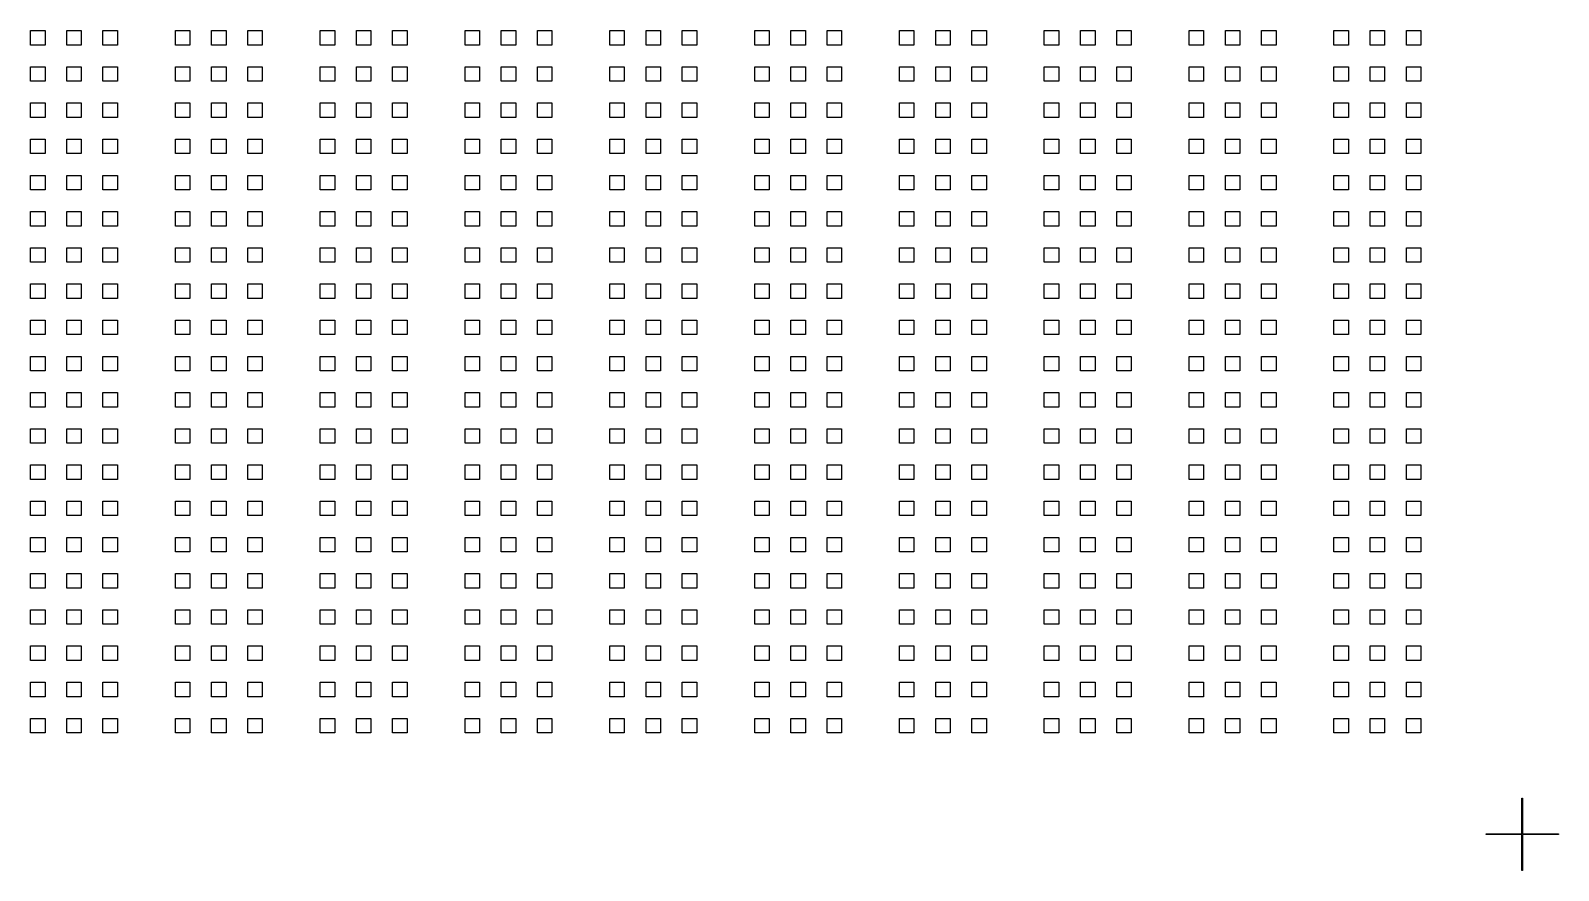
# Model space of a CAD drawing. Extents: x -21493 to 21493, y -12519 to 35265.
# Drawn here: x 400 to 21493, y -12519 to -923 of the extents above; entities that cross this region are included whole.
import ezdxf

# ---------------------------------------------------------------- set-up
doc = ezdxf.new("R2010")
doc.units = 0
doc.layers.add('L0D0_0', color=1, linetype='CONTINUOUS')

msp = doc.modelspace()

# ---------------------------------------------------------------- linework, layer by layer
at = {"layer": 'L0D0_0'}
for points in [[(399.865, -1122.534), (399.865, -922.601), (599.798, -922.601), (599.798, -1122.534)], [(899.695, -1122.534), (899.695, -922.601), (1099.627, -922.601), (1099.627, -1122.534)], [(1399.524, -1122.534), (1399.524, -922.601), (1599.457, -922.601), (1599.457, -1122.534)], [(2399.183, -1122.534), (2399.183, -922.601), (2599.115, -922.601), (2599.115, -1122.534)], [(2899.012, -1122.534), (2899.012, -922.601), (3098.945, -922.601), (3098.945, -1122.534)], [(3398.846, -1122.534), (3398.846, -922.601), (3598.774, -922.601), (3598.774, -1122.534)], [(4398.505, -1122.534), (4398.505, -922.601), (4598.437, -922.601), (4598.437, -1122.534)], [(4898.334, -1122.534), (4898.334, -922.601), (5098.267, -922.601), (5098.267, -1122.534)], [(5398.163, -1122.534), (5398.163, -922.601), (5598.096, -922.601), (5598.096, -1122.534)], [(6397.822, -1122.534), (6397.822, -922.601), (6597.755, -922.601), (6597.755, -1122.534)], [(6897.656, -1122.534), (6897.656, -922.601), (7097.584, -922.601), (7097.584, -1122.534)], [(7397.485, -1122.534), (7397.485, -922.601), (7597.418, -922.601), (7597.418, -1122.534)], [(8397.144, -1122.534), (8397.144, -922.601), (8597.077, -922.601), (8597.077, -1122.534)], [(8896.973, -1122.534), (8896.973, -922.601), (9096.906, -922.601), (9096.906, -1122.534)], [(9396.803, -1122.534), (9396.803, -922.601), (9596.735, -922.601), (9596.735, -1122.534)], [(10396.466, -1122.534), (10396.466, -922.601), (10596.398, -922.601), (10596.398, -1122.534)], [(10896.295, -1122.534), (10896.295, -922.601), (11096.228, -922.601), (11096.228, -1122.534)], [(11396.125, -1122.534), (11396.125, -922.601), (11596.057, -922.601), (11596.057, -1122.534)], [(12395.783, -1122.534), (12395.783, -922.601), (12595.716, -922.601), (12595.716, -1122.534)], [(12895.613, -1122.534), (12895.613, -922.601), (13095.545, -922.601), (13095.545, -1122.534)], [(13395.446, -1122.534), (13395.446, -922.601), (13595.375, -922.601), (13595.375, -1122.534)], [(14395.105, -1122.534), (14395.105, -922.601), (14595.038, -922.601), (14595.038, -1122.534)], [(14894.935, -1122.534), (14894.935, -922.601), (15094.867, -922.601), (15094.867, -1122.534)], [(15394.764, -1122.534), (15394.764, -922.601), (15594.697, -922.601), (15594.697, -1122.534)], [(16394.423, -1122.534), (16394.423, -922.601), (16594.355, -922.601), (16594.355, -1122.534)], [(16894.256, -1122.534), (16894.256, -922.601), (17094.185, -922.601), (17094.185, -1122.534)], [(17394.086, -1122.534), (17394.086, -922.601), (17594.018, -922.601), (17594.018, -1122.534)], [(18393.745, -1122.534), (18393.745, -922.601), (18593.677, -922.601), (18593.677, -1122.534)], [(18893.574, -1122.534), (18893.574, -922.601), (19093.507, -922.601), (19093.507, -1122.534)], [(19393.403, -1122.534), (19393.403, -922.601), (19593.336, -922.601), (19593.336, -1122.534)], [(399.865, -1622.363), (399.865, -1422.435), (599.798, -1422.435), (599.798, -1622.363)], [(899.695, -1622.363), (899.695, -1422.435), (1099.627, -1422.435), (1099.627, -1622.363)], [(1399.524, -1622.363), (1399.524, -1422.435), (1599.457, -1422.435), (1599.457, -1622.363)], [(2399.183, -1622.363), (2399.183, -1422.435), (2599.115, -1422.435), (2599.115, -1622.363)], [(2899.012, -1622.363), (2899.012, -1422.435), (3098.945, -1422.435), (3098.945, -1622.363)], [(3398.846, -1622.363), (3398.846, -1422.435), (3598.774, -1422.435), (3598.774, -1622.363)], [(4398.505, -1622.363), (4398.505, -1422.435), (4598.437, -1422.435), (4598.437, -1622.363)], [(4898.334, -1622.363), (4898.334, -1422.435), (5098.267, -1422.435), (5098.267, -1622.363)], [(5398.163, -1622.363), (5398.163, -1422.435), (5598.096, -1422.435), (5598.096, -1622.363)], [(6397.822, -1622.363), (6397.822, -1422.435), (6597.755, -1422.435), (6597.755, -1622.363)], [(6897.656, -1622.363), (6897.656, -1422.435), (7097.584, -1422.435), (7097.584, -1622.363)], [(7397.485, -1622.363), (7397.485, -1422.435), (7597.418, -1422.435), (7597.418, -1622.363)], [(8397.144, -1622.363), (8397.144, -1422.435), (8597.077, -1422.435), (8597.077, -1622.363)], [(8896.973, -1622.363), (8896.973, -1422.435), (9096.906, -1422.435), (9096.906, -1622.363)], [(9396.803, -1622.363), (9396.803, -1422.435), (9596.735, -1422.435), (9596.735, -1622.363)], [(10396.466, -1622.363), (10396.466, -1422.435), (10596.398, -1422.435), (10596.398, -1622.363)], [(10896.295, -1622.363), (10896.295, -1422.435), (11096.228, -1422.435), (11096.228, -1622.363)], [(11396.125, -1622.363), (11396.125, -1422.435), (11596.057, -1422.435), (11596.057, -1622.363)], [(12395.783, -1622.363), (12395.783, -1422.435), (12595.716, -1422.435), (12595.716, -1622.363)], [(12895.613, -1622.363), (12895.613, -1422.435), (13095.545, -1422.435), (13095.545, -1622.363)], [(13395.446, -1622.363), (13395.446, -1422.435), (13595.375, -1422.435), (13595.375, -1622.363)], [(14395.105, -1622.363), (14395.105, -1422.435), (14595.038, -1422.435), (14595.038, -1622.363)], [(14894.935, -1622.363), (14894.935, -1422.435), (15094.867, -1422.435), (15094.867, -1622.363)], [(15394.764, -1622.363), (15394.764, -1422.435), (15594.697, -1422.435), (15594.697, -1622.363)], [(16394.423, -1622.363), (16394.423, -1422.435), (16594.355, -1422.435), (16594.355, -1622.363)], [(16894.256, -1622.363), (16894.256, -1422.435), (17094.185, -1422.435), (17094.185, -1622.363)], [(17394.086, -1622.363), (17394.086, -1422.435), (17594.018, -1422.435), (17594.018, -1622.363)], [(18393.745, -1622.363), (18393.745, -1422.435), (18593.677, -1422.435), (18593.677, -1622.363)], [(18893.574, -1622.363), (18893.574, -1422.435), (19093.507, -1422.435), (19093.507, -1622.363)], [(19393.403, -1622.363), (19393.403, -1422.435), (19593.336, -1422.435), (19593.336, -1622.363)], [(399.865, -2122.197), (399.865, -1922.264), (599.798, -1922.264), (599.798, -2122.197)], [(899.695, -2122.197), (899.695, -1922.264), (1099.627, -1922.264), (1099.627, -2122.197)], [(1399.524, -2122.197), (1399.524, -1922.264), (1599.457, -1922.264), (1599.457, -2122.197)], [(2399.183, -2122.197), (2399.183, -1922.264), (2599.115, -1922.264), (2599.115, -2122.197)], [(2899.012, -2122.197), (2899.012, -1922.264), (3098.945, -1922.264), (3098.945, -2122.197)], [(3398.846, -2122.197), (3398.846, -1922.264), (3598.774, -1922.264), (3598.774, -2122.197)], [(4398.505, -2122.197), (4398.505, -1922.264), (4598.437, -1922.264), (4598.437, -2122.197)], [(4898.334, -2122.197), (4898.334, -1922.264), (5098.267, -1922.264), (5098.267, -2122.197)], [(5398.163, -2122.197), (5398.163, -1922.264), (5598.096, -1922.264), (5598.096, -2122.197)], [(6397.822, -2122.197), (6397.822, -1922.264), (6597.755, -1922.264), (6597.755, -2122.197)], [(6897.656, -2122.197), (6897.656, -1922.264), (7097.584, -1922.264), (7097.584, -2122.197)], [(7397.485, -2122.197), (7397.485, -1922.264), (7597.418, -1922.264), (7597.418, -2122.197)], [(8397.144, -2122.197), (8397.144, -1922.264), (8597.077, -1922.264), (8597.077, -2122.197)], [(8896.973, -2122.197), (8896.973, -1922.264), (9096.906, -1922.264), (9096.906, -2122.197)], [(9396.803, -2122.197), (9396.803, -1922.264), (9596.735, -1922.264), (9596.735, -2122.197)], [(10396.466, -2122.197), (10396.466, -1922.264), (10596.398, -1922.264), (10596.398, -2122.197)], [(10896.295, -2122.197), (10896.295, -1922.264), (11096.228, -1922.264), (11096.228, -2122.197)], [(11396.125, -2122.197), (11396.125, -1922.264), (11596.057, -1922.264), (11596.057, -2122.197)], [(12395.783, -2122.197), (12395.783, -1922.264), (12595.716, -1922.264), (12595.716, -2122.197)], [(12895.613, -2122.197), (12895.613, -1922.264), (13095.545, -1922.264), (13095.545, -2122.197)], [(13395.446, -2122.197), (13395.446, -1922.264), (13595.375, -1922.264), (13595.375, -2122.197)], [(14395.105, -2122.197), (14395.105, -1922.264), (14595.038, -1922.264), (14595.038, -2122.197)], [(14894.935, -2122.197), (14894.935, -1922.264), (15094.867, -1922.264), (15094.867, -2122.197)], [(15394.764, -2122.197), (15394.764, -1922.264), (15594.697, -1922.264), (15594.697, -2122.197)], [(16394.423, -2122.197), (16394.423, -1922.264), (16594.355, -1922.264), (16594.355, -2122.197)], [(16894.256, -2122.197), (16894.256, -1922.264), (17094.185, -1922.264), (17094.185, -2122.197)], [(17394.086, -2122.197), (17394.086, -1922.264), (17594.018, -1922.264), (17594.018, -2122.197)], [(18393.745, -2122.197), (18393.745, -1922.264), (18593.677, -1922.264), (18593.677, -2122.197)], [(18893.574, -2122.197), (18893.574, -1922.264), (19093.507, -1922.264), (19093.507, -2122.197)], [(19393.403, -2122.197), (19393.403, -1922.264), (19593.336, -1922.264), (19593.336, -2122.197)], [(399.865, -2622.026), (399.865, -2422.094), (599.798, -2422.094), (599.798, -2622.026)], [(899.695, -2622.026), (899.695, -2422.094), (1099.627, -2422.094), (1099.627, -2622.026)], [(1399.524, -2622.026), (1399.524, -2422.094), (1599.457, -2422.094), (1599.457, -2622.026)], [(2399.183, -2622.026), (2399.183, -2422.094), (2599.115, -2422.094), (2599.115, -2622.026)], [(2899.012, -2622.026), (2899.012, -2422.094), (3098.945, -2422.094), (3098.945, -2622.026)], [(3398.846, -2622.026), (3398.846, -2422.094), (3598.774, -2422.094), (3598.774, -2622.026)], [(4398.505, -2622.026), (4398.505, -2422.094), (4598.437, -2422.094), (4598.437, -2622.026)], [(4898.334, -2622.026), (4898.334, -2422.094), (5098.267, -2422.094), (5098.267, -2622.026)], [(5398.163, -2622.026), (5398.163, -2422.094), (5598.096, -2422.094), (5598.096, -2622.026)], [(6397.822, -2622.026), (6397.822, -2422.094), (6597.755, -2422.094), (6597.755, -2622.026)], [(6897.656, -2622.026), (6897.656, -2422.094), (7097.584, -2422.094), (7097.584, -2622.026)], [(7397.485, -2622.026), (7397.485, -2422.094), (7597.418, -2422.094), (7597.418, -2622.026)], [(8397.144, -2622.026), (8397.144, -2422.094), (8597.077, -2422.094), (8597.077, -2622.026)], [(8896.973, -2622.026), (8896.973, -2422.094), (9096.906, -2422.094), (9096.906, -2622.026)], [(9396.803, -2622.026), (9396.803, -2422.094), (9596.735, -2422.094), (9596.735, -2622.026)], [(10396.466, -2622.026), (10396.466, -2422.094), (10596.398, -2422.094), (10596.398, -2622.026)], [(10896.295, -2622.026), (10896.295, -2422.094), (11096.228, -2422.094), (11096.228, -2622.026)], [(11396.125, -2622.026), (11396.125, -2422.094), (11596.057, -2422.094), (11596.057, -2622.026)], [(12395.783, -2622.026), (12395.783, -2422.094), (12595.716, -2422.094), (12595.716, -2622.026)], [(12895.613, -2622.026), (12895.613, -2422.094), (13095.545, -2422.094), (13095.545, -2622.026)], [(13395.446, -2622.026), (13395.446, -2422.094), (13595.375, -2422.094), (13595.375, -2622.026)], [(14395.105, -2622.026), (14395.105, -2422.094), (14595.038, -2422.094), (14595.038, -2622.026)], [(14894.935, -2622.026), (14894.935, -2422.094), (15094.867, -2422.094), (15094.867, -2622.026)], [(15394.764, -2622.026), (15394.764, -2422.094), (15594.697, -2422.094), (15594.697, -2622.026)], [(16394.423, -2622.026), (16394.423, -2422.094), (16594.355, -2422.094), (16594.355, -2622.026)], [(16894.256, -2622.026), (16894.256, -2422.094), (17094.185, -2422.094), (17094.185, -2622.026)], [(17394.086, -2622.026), (17394.086, -2422.094), (17594.018, -2422.094), (17594.018, -2622.026)], [(18393.745, -2622.026), (18393.745, -2422.094), (18593.677, -2422.094), (18593.677, -2622.026)], [(18893.574, -2622.026), (18893.574, -2422.094), (19093.507, -2422.094), (19093.507, -2622.026)], [(19393.403, -2622.026), (19393.403, -2422.094), (19593.336, -2422.094), (19593.336, -2622.026)], [(399.865, -3121.856), (399.865, -2921.923), (599.798, -2921.923), (599.798, -3121.856)], [(899.695, -3121.856), (899.695, -2921.923), (1099.627, -2921.923), (1099.627, -3121.856)], [(1399.524, -3121.856), (1399.524, -2921.923), (1599.457, -2921.923), (1599.457, -3121.856)], [(2399.183, -3121.856), (2399.183, -2921.923), (2599.115, -2921.923), (2599.115, -3121.856)], [(2899.012, -3121.856), (2899.012, -2921.923), (3098.945, -2921.923), (3098.945, -3121.856)], [(3398.846, -3121.856), (3398.846, -2921.923), (3598.774, -2921.923), (3598.774, -3121.856)], [(4398.505, -3121.856), (4398.505, -2921.923), (4598.437, -2921.923), (4598.437, -3121.856)], [(4898.334, -3121.856), (4898.334, -2921.923), (5098.267, -2921.923), (5098.267, -3121.856)], [(5398.163, -3121.856), (5398.163, -2921.923), (5598.096, -2921.923), (5598.096, -3121.856)], [(6397.822, -3121.856), (6397.822, -2921.923), (6597.755, -2921.923), (6597.755, -3121.856)], [(6897.656, -3121.856), (6897.656, -2921.923), (7097.584, -2921.923), (7097.584, -3121.856)], [(7397.485, -3121.856), (7397.485, -2921.923), (7597.418, -2921.923), (7597.418, -3121.856)], [(8397.144, -3121.856), (8397.144, -2921.923), (8597.077, -2921.923), (8597.077, -3121.856)], [(8896.973, -3121.856), (8896.973, -2921.923), (9096.906, -2921.923), (9096.906, -3121.856)], [(9396.803, -3121.856), (9396.803, -2921.923), (9596.735, -2921.923), (9596.735, -3121.856)], [(10396.466, -3121.856), (10396.466, -2921.923), (10596.398, -2921.923), (10596.398, -3121.856)], [(10896.295, -3121.856), (10896.295, -2921.923), (11096.228, -2921.923), (11096.228, -3121.856)], [(11396.125, -3121.856), (11396.125, -2921.923), (11596.057, -2921.923), (11596.057, -3121.856)], [(12395.783, -3121.856), (12395.783, -2921.923), (12595.716, -2921.923), (12595.716, -3121.856)], [(12895.613, -3121.856), (12895.613, -2921.923), (13095.545, -2921.923), (13095.545, -3121.856)], [(13395.446, -3121.856), (13395.446, -2921.923), (13595.375, -2921.923), (13595.375, -3121.856)], [(14395.105, -3121.856), (14395.105, -2921.923), (14595.038, -2921.923), (14595.038, -3121.856)], [(14894.935, -3121.856), (14894.935, -2921.923), (15094.867, -2921.923), (15094.867, -3121.856)], [(15394.764, -3121.856), (15394.764, -2921.923), (15594.697, -2921.923), (15594.697, -3121.856)], [(16394.423, -3121.856), (16394.423, -2921.923), (16594.355, -2921.923), (16594.355, -3121.856)], [(16894.256, -3121.856), (16894.256, -2921.923), (17094.185, -2921.923), (17094.185, -3121.856)], [(17394.086, -3121.856), (17394.086, -2921.923), (17594.018, -2921.923), (17594.018, -3121.856)], [(18393.745, -3121.856), (18393.745, -2921.923), (18593.677, -2921.923), (18593.677, -3121.856)], [(18893.574, -3121.856), (18893.574, -2921.923), (19093.507, -2921.923), (19093.507, -3121.856)], [(19393.403, -3121.856), (19393.403, -2921.923), (19593.336, -2921.923), (19593.336, -3121.856)], [(399.865, -3621.685), (399.865, -3421.753), (599.798, -3421.753), (599.798, -3621.685)], [(899.695, -3621.685), (899.695, -3421.753), (1099.627, -3421.753), (1099.627, -3621.685)], [(1399.524, -3621.685), (1399.524, -3421.753), (1599.457, -3421.753), (1599.457, -3621.685)], [(2399.183, -3621.685), (2399.183, -3421.753), (2599.115, -3421.753), (2599.115, -3621.685)], [(2899.012, -3621.685), (2899.012, -3421.753), (3098.945, -3421.753), (3098.945, -3621.685)], [(3398.846, -3621.685), (3398.846, -3421.753), (3598.774, -3421.753), (3598.774, -3621.685)], [(4398.505, -3621.685), (4398.505, -3421.753), (4598.437, -3421.753), (4598.437, -3621.685)], [(4898.334, -3621.685), (4898.334, -3421.753), (5098.267, -3421.753), (5098.267, -3621.685)], [(5398.163, -3621.685), (5398.163, -3421.753), (5598.096, -3421.753), (5598.096, -3621.685)], [(6397.822, -3621.685), (6397.822, -3421.753), (6597.755, -3421.753), (6597.755, -3621.685)], [(6897.656, -3621.685), (6897.656, -3421.753), (7097.584, -3421.753), (7097.584, -3621.685)], [(7397.485, -3621.685), (7397.485, -3421.753), (7597.418, -3421.753), (7597.418, -3621.685)], [(8397.144, -3621.685), (8397.144, -3421.753), (8597.077, -3421.753), (8597.077, -3621.685)], [(8896.973, -3621.685), (8896.973, -3421.753), (9096.906, -3421.753), (9096.906, -3621.685)], [(9396.803, -3621.685), (9396.803, -3421.753), (9596.735, -3421.753), (9596.735, -3621.685)], [(10396.466, -3621.685), (10396.466, -3421.753), (10596.398, -3421.753), (10596.398, -3621.685)], [(10896.295, -3621.685), (10896.295, -3421.753), (11096.228, -3421.753), (11096.228, -3621.685)], [(11396.125, -3621.685), (11396.125, -3421.753), (11596.057, -3421.753), (11596.057, -3621.685)], [(12395.783, -3621.685), (12395.783, -3421.753), (12595.716, -3421.753), (12595.716, -3621.685)], [(12895.613, -3621.685), (12895.613, -3421.753), (13095.545, -3421.753), (13095.545, -3621.685)], [(13395.446, -3621.685), (13395.446, -3421.753), (13595.375, -3421.753), (13595.375, -3621.685)], [(14395.105, -3621.685), (14395.105, -3421.753), (14595.038, -3421.753), (14595.038, -3621.685)], [(14894.935, -3621.685), (14894.935, -3421.753), (15094.867, -3421.753), (15094.867, -3621.685)], [(15394.764, -3621.685), (15394.764, -3421.753), (15594.697, -3421.753), (15594.697, -3621.685)], [(16394.423, -3621.685), (16394.423, -3421.753), (16594.355, -3421.753), (16594.355, -3621.685)], [(16894.256, -3621.685), (16894.256, -3421.753), (17094.185, -3421.753), (17094.185, -3621.685)], [(17394.086, -3621.685), (17394.086, -3421.753), (17594.018, -3421.753), (17594.018, -3621.685)], [(18393.745, -3621.685), (18393.745, -3421.753), (18593.677, -3421.753), (18593.677, -3621.685)], [(18893.574, -3621.685), (18893.574, -3421.753), (19093.507, -3421.753), (19093.507, -3621.685)], [(19393.403, -3621.685), (19393.403, -3421.753), (19593.336, -3421.753), (19593.336, -3621.685)], [(399.865, -4121.515), (399.865, -3921.582), (599.798, -3921.582), (599.798, -4121.515)], [(899.695, -4121.515), (899.695, -3921.582), (1099.627, -3921.582), (1099.627, -4121.515)], [(1399.524, -4121.515), (1399.524, -3921.582), (1599.457, -3921.582), (1599.457, -4121.515)], [(2399.183, -4121.515), (2399.183, -3921.582), (2599.115, -3921.582), (2599.115, -4121.515)], [(2899.012, -4121.515), (2899.012, -3921.582), (3098.945, -3921.582), (3098.945, -4121.515)], [(3398.846, -4121.515), (3398.846, -3921.582), (3598.774, -3921.582), (3598.774, -4121.515)], [(4398.505, -4121.515), (4398.505, -3921.582), (4598.437, -3921.582), (4598.437, -4121.515)], [(4898.334, -4121.515), (4898.334, -3921.582), (5098.267, -3921.582), (5098.267, -4121.515)], [(5398.163, -4121.515), (5398.163, -3921.582), (5598.096, -3921.582), (5598.096, -4121.515)], [(6397.822, -4121.515), (6397.822, -3921.582), (6597.755, -3921.582), (6597.755, -4121.515)], [(6897.656, -4121.515), (6897.656, -3921.582), (7097.584, -3921.582), (7097.584, -4121.515)], [(7397.485, -4121.515), (7397.485, -3921.582), (7597.418, -3921.582), (7597.418, -4121.515)], [(8397.144, -4121.515), (8397.144, -3921.582), (8597.077, -3921.582), (8597.077, -4121.515)], [(8896.973, -4121.515), (8896.973, -3921.582), (9096.906, -3921.582), (9096.906, -4121.515)], [(9396.803, -4121.515), (9396.803, -3921.582), (9596.735, -3921.582), (9596.735, -4121.515)], [(10396.466, -4121.515), (10396.466, -3921.582), (10596.398, -3921.582), (10596.398, -4121.515)], [(10896.295, -4121.515), (10896.295, -3921.582), (11096.228, -3921.582), (11096.228, -4121.515)], [(11396.125, -4121.515), (11396.125, -3921.582), (11596.057, -3921.582), (11596.057, -4121.515)], [(12395.783, -4121.515), (12395.783, -3921.582), (12595.716, -3921.582), (12595.716, -4121.515)], [(12895.613, -4121.515), (12895.613, -3921.582), (13095.545, -3921.582), (13095.545, -4121.515)], [(13395.446, -4121.515), (13395.446, -3921.582), (13595.375, -3921.582), (13595.375, -4121.515)], [(14395.105, -4121.515), (14395.105, -3921.582), (14595.038, -3921.582), (14595.038, -4121.515)], [(14894.935, -4121.515), (14894.935, -3921.582), (15094.867, -3921.582), (15094.867, -4121.515)], [(15394.764, -4121.515), (15394.764, -3921.582), (15594.697, -3921.582), (15594.697, -4121.515)], [(16394.423, -4121.515), (16394.423, -3921.582), (16594.355, -3921.582), (16594.355, -4121.515)], [(16894.256, -4121.515), (16894.256, -3921.582), (17094.185, -3921.582), (17094.185, -4121.515)], [(17394.086, -4121.515), (17394.086, -3921.582), (17594.018, -3921.582), (17594.018, -4121.515)], [(18393.745, -4121.515), (18393.745, -3921.582), (18593.677, -3921.582), (18593.677, -4121.515)], [(18893.574, -4121.515), (18893.574, -3921.582), (19093.507, -3921.582), (19093.507, -4121.515)], [(19393.403, -4121.515), (19393.403, -3921.582), (19593.336, -3921.582), (19593.336, -4121.515)], [(399.865, -4621.344), (399.865, -4421.411), (599.798, -4421.411), (599.798, -4621.344)], [(899.695, -4621.344), (899.695, -4421.411), (1099.627, -4421.411), (1099.627, -4621.344)], [(1399.524, -4621.344), (1399.524, -4421.411), (1599.457, -4421.411), (1599.457, -4621.344)], [(2399.183, -4621.344), (2399.183, -4421.411), (2599.115, -4421.411), (2599.115, -4621.344)], [(2899.012, -4621.344), (2899.012, -4421.411), (3098.945, -4421.411), (3098.945, -4621.344)], [(3398.846, -4621.344), (3398.846, -4421.411), (3598.774, -4421.411), (3598.774, -4621.344)], [(4398.505, -4621.344), (4398.505, -4421.411), (4598.437, -4421.411), (4598.437, -4621.344)], [(4898.334, -4621.344), (4898.334, -4421.411), (5098.267, -4421.411), (5098.267, -4621.344)], [(5398.163, -4621.344), (5398.163, -4421.411), (5598.096, -4421.411), (5598.096, -4621.344)], [(6397.822, -4621.344), (6397.822, -4421.411), (6597.755, -4421.411), (6597.755, -4621.344)], [(6897.656, -4621.344), (6897.656, -4421.411), (7097.584, -4421.411), (7097.584, -4621.344)], [(7397.485, -4621.344), (7397.485, -4421.411), (7597.418, -4421.411), (7597.418, -4621.344)], [(8397.144, -4621.344), (8397.144, -4421.411), (8597.077, -4421.411), (8597.077, -4621.344)], [(8896.973, -4621.344), (8896.973, -4421.411), (9096.906, -4421.411), (9096.906, -4621.344)], [(9396.803, -4621.344), (9396.803, -4421.411), (9596.735, -4421.411), (9596.735, -4621.344)], [(10396.466, -4621.344), (10396.466, -4421.411), (10596.398, -4421.411), (10596.398, -4621.344)], [(10896.295, -4621.344), (10896.295, -4421.411), (11096.228, -4421.411), (11096.228, -4621.344)], [(11396.125, -4621.344), (11396.125, -4421.411), (11596.057, -4421.411), (11596.057, -4621.344)], [(12395.783, -4621.344), (12395.783, -4421.411), (12595.716, -4421.411), (12595.716, -4621.344)], [(12895.613, -4621.344), (12895.613, -4421.411), (13095.545, -4421.411), (13095.545, -4621.344)], [(13395.446, -4621.344), (13395.446, -4421.411), (13595.375, -4421.411), (13595.375, -4621.344)], [(14395.105, -4621.344), (14395.105, -4421.411), (14595.038, -4421.411), (14595.038, -4621.344)], [(14894.935, -4621.344), (14894.935, -4421.411), (15094.867, -4421.411), (15094.867, -4621.344)], [(15394.764, -4621.344), (15394.764, -4421.411), (15594.697, -4421.411), (15594.697, -4621.344)], [(16394.423, -4621.344), (16394.423, -4421.411), (16594.355, -4421.411), (16594.355, -4621.344)], [(16894.256, -4621.344), (16894.256, -4421.411), (17094.185, -4421.411), (17094.185, -4621.344)], [(17394.086, -4621.344), (17394.086, -4421.411), (17594.018, -4421.411), (17594.018, -4621.344)], [(18393.745, -4621.344), (18393.745, -4421.411), (18593.677, -4421.411), (18593.677, -4621.344)], [(18893.574, -4621.344), (18893.574, -4421.411), (19093.507, -4421.411), (19093.507, -4621.344)], [(19393.403, -4621.344), (19393.403, -4421.411), (19593.336, -4421.411), (19593.336, -4621.344)], [(399.865, -5121.173), (399.865, -4921.245), (599.798, -4921.245), (599.798, -5121.173)], [(899.695, -5121.173), (899.695, -4921.245), (1099.627, -4921.245), (1099.627, -5121.173)], [(1399.524, -5121.173), (1399.524, -4921.245), (1599.457, -4921.245), (1599.457, -5121.173)], [(2399.183, -5121.173), (2399.183, -4921.245), (2599.115, -4921.245), (2599.115, -5121.173)], [(2899.012, -5121.173), (2899.012, -4921.245), (3098.945, -4921.245), (3098.945, -5121.173)], [(3398.846, -5121.173), (3398.846, -4921.245), (3598.774, -4921.245), (3598.774, -5121.173)], [(4398.505, -5121.173), (4398.505, -4921.245), (4598.437, -4921.245), (4598.437, -5121.173)], [(4898.334, -5121.173), (4898.334, -4921.245), (5098.267, -4921.245), (5098.267, -5121.173)], [(5398.163, -5121.173), (5398.163, -4921.245), (5598.096, -4921.245), (5598.096, -5121.173)], [(6397.822, -5121.173), (6397.822, -4921.245), (6597.755, -4921.245), (6597.755, -5121.173)], [(6897.656, -5121.173), (6897.656, -4921.245), (7097.584, -4921.245), (7097.584, -5121.173)], [(7397.485, -5121.173), (7397.485, -4921.245), (7597.418, -4921.245), (7597.418, -5121.173)], [(8397.144, -5121.173), (8397.144, -4921.245), (8597.077, -4921.245), (8597.077, -5121.173)], [(8896.973, -5121.173), (8896.973, -4921.245), (9096.906, -4921.245), (9096.906, -5121.173)], [(9396.803, -5121.173), (9396.803, -4921.245), (9596.735, -4921.245), (9596.735, -5121.173)], [(10396.466, -5121.173), (10396.466, -4921.245), (10596.398, -4921.245), (10596.398, -5121.173)], [(10896.295, -5121.173), (10896.295, -4921.245), (11096.228, -4921.245), (11096.228, -5121.173)], [(11396.125, -5121.173), (11396.125, -4921.245), (11596.057, -4921.245), (11596.057, -5121.173)], [(12395.783, -5121.173), (12395.783, -4921.245), (12595.716, -4921.245), (12595.716, -5121.173)], [(12895.613, -5121.173), (12895.613, -4921.245), (13095.545, -4921.245), (13095.545, -5121.173)], [(13395.446, -5121.173), (13395.446, -4921.245), (13595.375, -4921.245), (13595.375, -5121.173)], [(14395.105, -5121.173), (14395.105, -4921.245), (14595.038, -4921.245), (14595.038, -5121.173)], [(14894.935, -5121.173), (14894.935, -4921.245), (15094.867, -4921.245), (15094.867, -5121.173)], [(15394.764, -5121.173), (15394.764, -4921.245), (15594.697, -4921.245), (15594.697, -5121.173)], [(16394.423, -5121.173), (16394.423, -4921.245), (16594.355, -4921.245), (16594.355, -5121.173)], [(16894.256, -5121.173), (16894.256, -4921.245), (17094.185, -4921.245), (17094.185, -5121.173)], [(17394.086, -5121.173), (17394.086, -4921.245), (17594.018, -4921.245), (17594.018, -5121.173)], [(18393.745, -5121.173), (18393.745, -4921.245), (18593.677, -4921.245), (18593.677, -5121.173)], [(18893.574, -5121.173), (18893.574, -4921.245), (19093.507, -4921.245), (19093.507, -5121.173)], [(19393.403, -5121.173), (19393.403, -4921.245), (19593.336, -4921.245), (19593.336, -5121.173)], [(399.865, -5621.007), (399.865, -5421.074), (599.798, -5421.074), (599.798, -5621.007)], [(899.695, -5621.007), (899.695, -5421.074), (1099.627, -5421.074), (1099.627, -5621.007)], [(1399.524, -5621.007), (1399.524, -5421.074), (1599.457, -5421.074), (1599.457, -5621.007)], [(2399.183, -5621.007), (2399.183, -5421.074), (2599.115, -5421.074), (2599.115, -5621.007)], [(2899.012, -5621.007), (2899.012, -5421.074), (3098.945, -5421.074), (3098.945, -5621.007)], [(3398.846, -5621.007), (3398.846, -5421.074), (3598.774, -5421.074), (3598.774, -5621.007)], [(4398.505, -5621.007), (4398.505, -5421.074), (4598.437, -5421.074), (4598.437, -5621.007)], [(4898.334, -5621.007), (4898.334, -5421.074), (5098.267, -5421.074), (5098.267, -5621.007)], [(5398.163, -5621.007), (5398.163, -5421.074), (5598.096, -5421.074), (5598.096, -5621.007)], [(6397.822, -5621.007), (6397.822, -5421.074), (6597.755, -5421.074), (6597.755, -5621.007)], [(6897.656, -5621.007), (6897.656, -5421.074), (7097.584, -5421.074), (7097.584, -5621.007)], [(7397.485, -5621.007), (7397.485, -5421.074), (7597.418, -5421.074), (7597.418, -5621.007)], [(8397.144, -5621.007), (8397.144, -5421.074), (8597.077, -5421.074), (8597.077, -5621.007)], [(8896.973, -5621.007), (8896.973, -5421.074), (9096.906, -5421.074), (9096.906, -5621.007)], [(9396.803, -5621.007), (9396.803, -5421.074), (9596.735, -5421.074), (9596.735, -5621.007)], [(10396.466, -5621.007), (10396.466, -5421.074), (10596.398, -5421.074), (10596.398, -5621.007)], [(10896.295, -5621.007), (10896.295, -5421.074), (11096.228, -5421.074), (11096.228, -5621.007)], [(11396.125, -5621.007), (11396.125, -5421.074), (11596.057, -5421.074), (11596.057, -5621.007)], [(12395.783, -5621.007), (12395.783, -5421.074), (12595.716, -5421.074), (12595.716, -5621.007)], [(12895.613, -5621.007), (12895.613, -5421.074), (13095.545, -5421.074), (13095.545, -5621.007)], [(13395.446, -5621.007), (13395.446, -5421.074), (13595.375, -5421.074), (13595.375, -5621.007)], [(14395.105, -5621.007), (14395.105, -5421.074), (14595.038, -5421.074), (14595.038, -5621.007)], [(14894.935, -5621.007), (14894.935, -5421.074), (15094.867, -5421.074), (15094.867, -5621.007)], [(15394.764, -5621.007), (15394.764, -5421.074), (15594.697, -5421.074), (15594.697, -5621.007)], [(16394.423, -5621.007), (16394.423, -5421.074), (16594.355, -5421.074), (16594.355, -5621.007)], [(16894.256, -5621.007), (16894.256, -5421.074), (17094.185, -5421.074), (17094.185, -5621.007)], [(17394.086, -5621.007), (17394.086, -5421.074), (17594.018, -5421.074), (17594.018, -5621.007)], [(18393.745, -5621.007), (18393.745, -5421.074), (18593.677, -5421.074), (18593.677, -5621.007)], [(18893.574, -5621.007), (18893.574, -5421.074), (19093.507, -5421.074), (19093.507, -5621.007)], [(19393.403, -5621.007), (19393.403, -5421.074), (19593.336, -5421.074), (19593.336, -5621.007)], [(399.865, -6120.836), (399.865, -5920.904), (599.798, -5920.904), (599.798, -6120.836)], [(899.695, -6120.836), (899.695, -5920.904), (1099.627, -5920.904), (1099.627, -6120.836)], [(1399.524, -6120.836), (1399.524, -5920.904), (1599.457, -5920.904), (1599.457, -6120.836)], [(2399.183, -6120.836), (2399.183, -5920.904), (2599.115, -5920.904), (2599.115, -6120.836)], [(2899.012, -6120.836), (2899.012, -5920.904), (3098.945, -5920.904), (3098.945, -6120.836)], [(3398.846, -6120.836), (3398.846, -5920.904), (3598.774, -5920.904), (3598.774, -6120.836)], [(4398.505, -6120.836), (4398.505, -5920.904), (4598.437, -5920.904), (4598.437, -6120.836)], [(4898.334, -6120.836), (4898.334, -5920.904), (5098.267, -5920.904), (5098.267, -6120.836)], [(5398.163, -6120.836), (5398.163, -5920.904), (5598.096, -5920.904), (5598.096, -6120.836)], [(6397.822, -6120.836), (6397.822, -5920.904), (6597.755, -5920.904), (6597.755, -6120.836)], [(6897.656, -6120.836), (6897.656, -5920.904), (7097.584, -5920.904), (7097.584, -6120.836)], [(7397.485, -6120.836), (7397.485, -5920.904), (7597.418, -5920.904), (7597.418, -6120.836)], [(8397.144, -6120.836), (8397.144, -5920.904), (8597.077, -5920.904), (8597.077, -6120.836)], [(8896.973, -6120.836), (8896.973, -5920.904), (9096.906, -5920.904), (9096.906, -6120.836)], [(9396.803, -6120.836), (9396.803, -5920.904), (9596.735, -5920.904), (9596.735, -6120.836)], [(10396.466, -6120.836), (10396.466, -5920.904), (10596.398, -5920.904), (10596.398, -6120.836)], [(10896.295, -6120.836), (10896.295, -5920.904), (11096.228, -5920.904), (11096.228, -6120.836)], [(11396.125, -6120.836), (11396.125, -5920.904), (11596.057, -5920.904), (11596.057, -6120.836)], [(12395.783, -6120.836), (12395.783, -5920.904), (12595.716, -5920.904), (12595.716, -6120.836)], [(12895.613, -6120.836), (12895.613, -5920.904), (13095.545, -5920.904), (13095.545, -6120.836)], [(13395.446, -6120.836), (13395.446, -5920.904), (13595.375, -5920.904), (13595.375, -6120.836)], [(14395.105, -6120.836), (14395.105, -5920.904), (14595.038, -5920.904), (14595.038, -6120.836)], [(14894.935, -6120.836), (14894.935, -5920.904), (15094.867, -5920.904), (15094.867, -6120.836)], [(15394.764, -6120.836), (15394.764, -5920.904), (15594.697, -5920.904), (15594.697, -6120.836)], [(16394.423, -6120.836), (16394.423, -5920.904), (16594.355, -5920.904), (16594.355, -6120.836)], [(16894.256, -6120.836), (16894.256, -5920.904), (17094.185, -5920.904), (17094.185, -6120.836)], [(17394.086, -6120.836), (17394.086, -5920.904), (17594.018, -5920.904), (17594.018, -6120.836)], [(18393.745, -6120.836), (18393.745, -5920.904), (18593.677, -5920.904), (18593.677, -6120.836)], [(18893.574, -6120.836), (18893.574, -5920.904), (19093.507, -5920.904), (19093.507, -6120.836)], [(19393.403, -6120.836), (19393.403, -5920.904), (19593.336, -5920.904), (19593.336, -6120.836)], [(399.865, -6620.666), (399.865, -6420.733), (599.798, -6420.733), (599.798, -6620.666)], [(899.695, -6620.666), (899.695, -6420.733), (1099.627, -6420.733), (1099.627, -6620.666)], [(1399.524, -6620.666), (1399.524, -6420.733), (1599.457, -6420.733), (1599.457, -6620.666)], [(2399.183, -6620.666), (2399.183, -6420.733), (2599.115, -6420.733), (2599.115, -6620.666)], [(2899.012, -6620.666), (2899.012, -6420.733), (3098.945, -6420.733), (3098.945, -6620.666)], [(3398.846, -6620.666), (3398.846, -6420.733), (3598.774, -6420.733), (3598.774, -6620.666)], [(4398.505, -6620.666), (4398.505, -6420.733), (4598.437, -6420.733), (4598.437, -6620.666)], [(4898.334, -6620.666), (4898.334, -6420.733), (5098.267, -6420.733), (5098.267, -6620.666)], [(5398.163, -6620.666), (5398.163, -6420.733), (5598.096, -6420.733), (5598.096, -6620.666)], [(6397.822, -6620.666), (6397.822, -6420.733), (6597.755, -6420.733), (6597.755, -6620.666)], [(6897.656, -6620.666), (6897.656, -6420.733), (7097.584, -6420.733), (7097.584, -6620.666)], [(7397.485, -6620.666), (7397.485, -6420.733), (7597.418, -6420.733), (7597.418, -6620.666)], [(8397.144, -6620.666), (8397.144, -6420.733), (8597.077, -6420.733), (8597.077, -6620.666)], [(8896.973, -6620.666), (8896.973, -6420.733), (9096.906, -6420.733), (9096.906, -6620.666)], [(9396.803, -6620.666), (9396.803, -6420.733), (9596.735, -6420.733), (9596.735, -6620.666)], [(10396.466, -6620.666), (10396.466, -6420.733), (10596.398, -6420.733), (10596.398, -6620.666)], [(10896.295, -6620.666), (10896.295, -6420.733), (11096.228, -6420.733), (11096.228, -6620.666)], [(11396.125, -6620.666), (11396.125, -6420.733), (11596.057, -6420.733), (11596.057, -6620.666)], [(12395.783, -6620.666), (12395.783, -6420.733), (12595.716, -6420.733), (12595.716, -6620.666)], [(12895.613, -6620.666), (12895.613, -6420.733), (13095.545, -6420.733), (13095.545, -6620.666)], [(13395.446, -6620.666), (13395.446, -6420.733), (13595.375, -6420.733), (13595.375, -6620.666)], [(14395.105, -6620.666), (14395.105, -6420.733), (14595.038, -6420.733), (14595.038, -6620.666)], [(14894.935, -6620.666), (14894.935, -6420.733), (15094.867, -6420.733), (15094.867, -6620.666)], [(15394.764, -6620.666), (15394.764, -6420.733), (15594.697, -6420.733), (15594.697, -6620.666)], [(16394.423, -6620.666), (16394.423, -6420.733), (16594.355, -6420.733), (16594.355, -6620.666)], [(16894.256, -6620.666), (16894.256, -6420.733), (17094.185, -6420.733), (17094.185, -6620.666)], [(17394.086, -6620.666), (17394.086, -6420.733), (17594.018, -6420.733), (17594.018, -6620.666)], [(18393.745, -6620.666), (18393.745, -6420.733), (18593.677, -6420.733), (18593.677, -6620.666)], [(18893.574, -6620.666), (18893.574, -6420.733), (19093.507, -6420.733), (19093.507, -6620.666)], [(19393.403, -6620.666), (19393.403, -6420.733), (19593.336, -6420.733), (19593.336, -6620.666)], [(399.865, -7120.495), (399.865, -6920.563), (599.798, -6920.563), (599.798, -7120.495)], [(899.695, -7120.495), (899.695, -6920.563), (1099.627, -6920.563), (1099.627, -7120.495)], [(1399.524, -7120.495), (1399.524, -6920.563), (1599.457, -6920.563), (1599.457, -7120.495)], [(2399.183, -7120.495), (2399.183, -6920.563), (2599.115, -6920.563), (2599.115, -7120.495)], [(2899.012, -7120.495), (2899.012, -6920.563), (3098.945, -6920.563), (3098.945, -7120.495)], [(3398.846, -7120.495), (3398.846, -6920.563), (3598.774, -6920.563), (3598.774, -7120.495)], [(4398.505, -7120.495), (4398.505, -6920.563), (4598.437, -6920.563), (4598.437, -7120.495)], [(4898.334, -7120.495), (4898.334, -6920.563), (5098.267, -6920.563), (5098.267, -7120.495)], [(5398.163, -7120.495), (5398.163, -6920.563), (5598.096, -6920.563), (5598.096, -7120.495)], [(6397.822, -7120.495), (6397.822, -6920.563), (6597.755, -6920.563), (6597.755, -7120.495)], [(6897.656, -7120.495), (6897.656, -6920.563), (7097.584, -6920.563), (7097.584, -7120.495)], [(7397.485, -7120.495), (7397.485, -6920.563), (7597.418, -6920.563), (7597.418, -7120.495)], [(8397.144, -7120.495), (8397.144, -6920.563), (8597.077, -6920.563), (8597.077, -7120.495)], [(8896.973, -7120.495), (8896.973, -6920.563), (9096.906, -6920.563), (9096.906, -7120.495)], [(9396.803, -7120.495), (9396.803, -6920.563), (9596.735, -6920.563), (9596.735, -7120.495)], [(10396.466, -7120.495), (10396.466, -6920.563), (10596.398, -6920.563), (10596.398, -7120.495)], [(10896.295, -7120.495), (10896.295, -6920.563), (11096.228, -6920.563), (11096.228, -7120.495)], [(11396.125, -7120.495), (11396.125, -6920.563), (11596.057, -6920.563), (11596.057, -7120.495)], [(12395.783, -7120.495), (12395.783, -6920.563), (12595.716, -6920.563), (12595.716, -7120.495)], [(12895.613, -7120.495), (12895.613, -6920.563), (13095.545, -6920.563), (13095.545, -7120.495)], [(13395.446, -7120.495), (13395.446, -6920.563), (13595.375, -6920.563), (13595.375, -7120.495)], [(14395.105, -7120.495), (14395.105, -6920.563), (14595.038, -6920.563), (14595.038, -7120.495)], [(14894.935, -7120.495), (14894.935, -6920.563), (15094.867, -6920.563), (15094.867, -7120.495)], [(15394.764, -7120.495), (15394.764, -6920.563), (15594.697, -6920.563), (15594.697, -7120.495)], [(16394.423, -7120.495), (16394.423, -6920.563), (16594.355, -6920.563), (16594.355, -7120.495)], [(16894.256, -7120.495), (16894.256, -6920.563), (17094.185, -6920.563), (17094.185, -7120.495)], [(17394.086, -7120.495), (17394.086, -6920.563), (17594.018, -6920.563), (17594.018, -7120.495)], [(18393.745, -7120.495), (18393.745, -6920.563), (18593.677, -6920.563), (18593.677, -7120.495)], [(18893.574, -7120.495), (18893.574, -6920.563), (19093.507, -6920.563), (19093.507, -7120.495)], [(19393.403, -7120.495), (19393.403, -6920.563), (19593.336, -6920.563), (19593.336, -7120.495)], [(399.865, -7620.325), (399.865, -7420.392), (599.798, -7420.392), (599.798, -7620.325)], [(899.695, -7620.325), (899.695, -7420.392), (1099.627, -7420.392), (1099.627, -7620.325)], [(1399.524, -7620.325), (1399.524, -7420.392), (1599.457, -7420.392), (1599.457, -7620.325)], [(2399.183, -7620.325), (2399.183, -7420.392), (2599.115, -7420.392), (2599.115, -7620.325)], [(2899.012, -7620.325), (2899.012, -7420.392), (3098.945, -7420.392), (3098.945, -7620.325)], [(3398.846, -7620.325), (3398.846, -7420.392), (3598.774, -7420.392), (3598.774, -7620.325)], [(4398.505, -7620.325), (4398.505, -7420.392), (4598.437, -7420.392), (4598.437, -7620.325)], [(4898.334, -7620.325), (4898.334, -7420.392), (5098.267, -7420.392), (5098.267, -7620.325)], [(5398.163, -7620.325), (5398.163, -7420.392), (5598.096, -7420.392), (5598.096, -7620.325)], [(6397.822, -7620.325), (6397.822, -7420.392), (6597.755, -7420.392), (6597.755, -7620.325)], [(6897.656, -7620.325), (6897.656, -7420.392), (7097.584, -7420.392), (7097.584, -7620.325)], [(7397.485, -7620.325), (7397.485, -7420.392), (7597.418, -7420.392), (7597.418, -7620.325)], [(8397.144, -7620.325), (8397.144, -7420.392), (8597.077, -7420.392), (8597.077, -7620.325)], [(8896.973, -7620.325), (8896.973, -7420.392), (9096.906, -7420.392), (9096.906, -7620.325)], [(9396.803, -7620.325), (9396.803, -7420.392), (9596.735, -7420.392), (9596.735, -7620.325)], [(10396.466, -7620.325), (10396.466, -7420.392), (10596.398, -7420.392), (10596.398, -7620.325)], [(10896.295, -7620.325), (10896.295, -7420.392), (11096.228, -7420.392), (11096.228, -7620.325)], [(11396.125, -7620.325), (11396.125, -7420.392), (11596.057, -7420.392), (11596.057, -7620.325)], [(12395.783, -7620.325), (12395.783, -7420.392), (12595.716, -7420.392), (12595.716, -7620.325)], [(12895.613, -7620.325), (12895.613, -7420.392), (13095.545, -7420.392), (13095.545, -7620.325)], [(13395.446, -7620.325), (13395.446, -7420.392), (13595.375, -7420.392), (13595.375, -7620.325)], [(14395.105, -7620.325), (14395.105, -7420.392), (14595.038, -7420.392), (14595.038, -7620.325)], [(14894.935, -7620.325), (14894.935, -7420.392), (15094.867, -7420.392), (15094.867, -7620.325)], [(15394.764, -7620.325), (15394.764, -7420.392), (15594.697, -7420.392), (15594.697, -7620.325)], [(16394.423, -7620.325), (16394.423, -7420.392), (16594.355, -7420.392), (16594.355, -7620.325)], [(16894.256, -7620.325), (16894.256, -7420.392), (17094.185, -7420.392), (17094.185, -7620.325)], [(17394.086, -7620.325), (17394.086, -7420.392), (17594.018, -7420.392), (17594.018, -7620.325)], [(18393.745, -7620.325), (18393.745, -7420.392), (18593.677, -7420.392), (18593.677, -7620.325)], [(18893.574, -7620.325), (18893.574, -7420.392), (19093.507, -7420.392), (19093.507, -7620.325)], [(19393.403, -7620.325), (19393.403, -7420.392), (19593.336, -7420.392), (19593.336, -7620.325)], [(399.865, -8120.154), (399.865, -7920.221), (599.798, -7920.221), (599.798, -8120.154)], [(899.695, -8120.154), (899.695, -7920.221), (1099.627, -7920.221), (1099.627, -8120.154)], [(1399.524, -8120.154), (1399.524, -7920.221), (1599.457, -7920.221), (1599.457, -8120.154)], [(2399.183, -8120.154), (2399.183, -7920.221), (2599.115, -7920.221), (2599.115, -8120.154)], [(2899.012, -8120.154), (2899.012, -7920.221), (3098.945, -7920.221), (3098.945, -8120.154)], [(3398.846, -8120.154), (3398.846, -7920.221), (3598.774, -7920.221), (3598.774, -8120.154)], [(4398.505, -8120.154), (4398.505, -7920.221), (4598.437, -7920.221), (4598.437, -8120.154)], [(4898.334, -8120.154), (4898.334, -7920.221), (5098.267, -7920.221), (5098.267, -8120.154)], [(5398.163, -8120.154), (5398.163, -7920.221), (5598.096, -7920.221), (5598.096, -8120.154)], [(6397.822, -8120.154), (6397.822, -7920.221), (6597.755, -7920.221), (6597.755, -8120.154)], [(6897.656, -8120.154), (6897.656, -7920.221), (7097.584, -7920.221), (7097.584, -8120.154)], [(7397.485, -8120.154), (7397.485, -7920.221), (7597.418, -7920.221), (7597.418, -8120.154)], [(8397.144, -8120.154), (8397.144, -7920.221), (8597.077, -7920.221), (8597.077, -8120.154)], [(8896.973, -8120.154), (8896.973, -7920.221), (9096.906, -7920.221), (9096.906, -8120.154)], [(9396.803, -8120.154), (9396.803, -7920.221), (9596.735, -7920.221), (9596.735, -8120.154)], [(10396.466, -8120.154), (10396.466, -7920.221), (10596.398, -7920.221), (10596.398, -8120.154)], [(10896.295, -8120.154), (10896.295, -7920.221), (11096.228, -7920.221), (11096.228, -8120.154)], [(11396.125, -8120.154), (11396.125, -7920.221), (11596.057, -7920.221), (11596.057, -8120.154)], [(12395.783, -8120.154), (12395.783, -7920.221), (12595.716, -7920.221), (12595.716, -8120.154)], [(12895.613, -8120.154), (12895.613, -7920.221), (13095.545, -7920.221), (13095.545, -8120.154)], [(13395.446, -8120.154), (13395.446, -7920.221), (13595.375, -7920.221), (13595.375, -8120.154)], [(14395.105, -8120.154), (14395.105, -7920.221), (14595.038, -7920.221), (14595.038, -8120.154)], [(14894.935, -8120.154), (14894.935, -7920.221), (15094.867, -7920.221), (15094.867, -8120.154)], [(15394.764, -8120.154), (15394.764, -7920.221), (15594.697, -7920.221), (15594.697, -8120.154)], [(16394.423, -8120.154), (16394.423, -7920.221), (16594.355, -7920.221), (16594.355, -8120.154)], [(16894.256, -8120.154), (16894.256, -7920.221), (17094.185, -7920.221), (17094.185, -8120.154)], [(17394.086, -8120.154), (17394.086, -7920.221), (17594.018, -7920.221), (17594.018, -8120.154)], [(18393.745, -8120.154), (18393.745, -7920.221), (18593.677, -7920.221), (18593.677, -8120.154)], [(18893.574, -8120.154), (18893.574, -7920.221), (19093.507, -7920.221), (19093.507, -8120.154)], [(19393.403, -8120.154), (19393.403, -7920.221), (19593.336, -7920.221), (19593.336, -8120.154)], [(399.865, -8619.983), (399.865, -8420.055), (599.798, -8420.055), (599.798, -8619.983)], [(899.695, -8619.983), (899.695, -8420.055), (1099.627, -8420.055), (1099.627, -8619.983)], [(1399.524, -8619.983), (1399.524, -8420.055), (1599.457, -8420.055), (1599.457, -8619.983)], [(2399.183, -8619.983), (2399.183, -8420.055), (2599.115, -8420.055), (2599.115, -8619.983)], [(2899.012, -8619.983), (2899.012, -8420.055), (3098.945, -8420.055), (3098.945, -8619.983)], [(3398.846, -8619.983), (3398.846, -8420.055), (3598.774, -8420.055), (3598.774, -8619.983)], [(4398.505, -8619.983), (4398.505, -8420.055), (4598.437, -8420.055), (4598.437, -8619.983)], [(4898.334, -8619.983), (4898.334, -8420.055), (5098.267, -8420.055), (5098.267, -8619.983)], [(5398.163, -8619.983), (5398.163, -8420.055), (5598.096, -8420.055), (5598.096, -8619.983)], [(6397.822, -8619.983), (6397.822, -8420.055), (6597.755, -8420.055), (6597.755, -8619.983)], [(6897.656, -8619.983), (6897.656, -8420.055), (7097.584, -8420.055), (7097.584, -8619.983)], [(7397.485, -8619.983), (7397.485, -8420.055), (7597.418, -8420.055), (7597.418, -8619.983)], [(8397.144, -8619.983), (8397.144, -8420.055), (8597.077, -8420.055), (8597.077, -8619.983)], [(8896.973, -8619.983), (8896.973, -8420.055), (9096.906, -8420.055), (9096.906, -8619.983)], [(9396.803, -8619.983), (9396.803, -8420.055), (9596.735, -8420.055), (9596.735, -8619.983)], [(10396.466, -8619.983), (10396.466, -8420.055), (10596.398, -8420.055), (10596.398, -8619.983)], [(10896.295, -8619.983), (10896.295, -8420.055), (11096.228, -8420.055), (11096.228, -8619.983)], [(11396.125, -8619.983), (11396.125, -8420.055), (11596.057, -8420.055), (11596.057, -8619.983)], [(12395.783, -8619.983), (12395.783, -8420.055), (12595.716, -8420.055), (12595.716, -8619.983)], [(12895.613, -8619.983), (12895.613, -8420.055), (13095.545, -8420.055), (13095.545, -8619.983)], [(13395.446, -8619.983), (13395.446, -8420.055), (13595.375, -8420.055), (13595.375, -8619.983)], [(14395.105, -8619.983), (14395.105, -8420.055), (14595.038, -8420.055), (14595.038, -8619.983)], [(14894.935, -8619.983), (14894.935, -8420.055), (15094.867, -8420.055), (15094.867, -8619.983)], [(15394.764, -8619.983), (15394.764, -8420.055), (15594.697, -8420.055), (15594.697, -8619.983)], [(16394.423, -8619.983), (16394.423, -8420.055), (16594.355, -8420.055), (16594.355, -8619.983)], [(16894.256, -8619.983), (16894.256, -8420.055), (17094.185, -8420.055), (17094.185, -8619.983)], [(17394.086, -8619.983), (17394.086, -8420.055), (17594.018, -8420.055), (17594.018, -8619.983)], [(18393.745, -8619.983), (18393.745, -8420.055), (18593.677, -8420.055), (18593.677, -8619.983)], [(18893.574, -8619.983), (18893.574, -8420.055), (19093.507, -8420.055), (19093.507, -8619.983)], [(19393.403, -8619.983), (19393.403, -8420.055), (19593.336, -8420.055), (19593.336, -8619.983)], [(399.865, -9119.817), (399.865, -8919.884), (599.798, -8919.884), (599.798, -9119.817)], [(899.695, -9119.817), (899.695, -8919.884), (1099.627, -8919.884), (1099.627, -9119.817)], [(1399.524, -9119.817), (1399.524, -8919.884), (1599.457, -8919.884), (1599.457, -9119.817)], [(2399.183, -9119.817), (2399.183, -8919.884), (2599.115, -8919.884), (2599.115, -9119.817)], [(2899.012, -9119.817), (2899.012, -8919.884), (3098.945, -8919.884), (3098.945, -9119.817)], [(3398.846, -9119.817), (3398.846, -8919.884), (3598.774, -8919.884), (3598.774, -9119.817)], [(4398.505, -9119.817), (4398.505, -8919.884), (4598.437, -8919.884), (4598.437, -9119.817)], [(4898.334, -9119.817), (4898.334, -8919.884), (5098.267, -8919.884), (5098.267, -9119.817)], [(5398.163, -9119.817), (5398.163, -8919.884), (5598.096, -8919.884), (5598.096, -9119.817)], [(6397.822, -9119.817), (6397.822, -8919.884), (6597.755, -8919.884), (6597.755, -9119.817)], [(6897.656, -9119.817), (6897.656, -8919.884), (7097.584, -8919.884), (7097.584, -9119.817)], [(7397.485, -9119.817), (7397.485, -8919.884), (7597.418, -8919.884), (7597.418, -9119.817)], [(8397.144, -9119.817), (8397.144, -8919.884), (8597.077, -8919.884), (8597.077, -9119.817)], [(8896.973, -9119.817), (8896.973, -8919.884), (9096.906, -8919.884), (9096.906, -9119.817)], [(9396.803, -9119.817), (9396.803, -8919.884), (9596.735, -8919.884), (9596.735, -9119.817)], [(10396.466, -9119.817), (10396.466, -8919.884), (10596.398, -8919.884), (10596.398, -9119.817)], [(10896.295, -9119.817), (10896.295, -8919.884), (11096.228, -8919.884), (11096.228, -9119.817)], [(11396.125, -9119.817), (11396.125, -8919.884), (11596.057, -8919.884), (11596.057, -9119.817)], [(12395.783, -9119.817), (12395.783, -8919.884), (12595.716, -8919.884), (12595.716, -9119.817)], [(12895.613, -9119.817), (12895.613, -8919.884), (13095.545, -8919.884), (13095.545, -9119.817)], [(13395.446, -9119.817), (13395.446, -8919.884), (13595.375, -8919.884), (13595.375, -9119.817)], [(14395.105, -9119.817), (14395.105, -8919.884), (14595.038, -8919.884), (14595.038, -9119.817)], [(14894.935, -9119.817), (14894.935, -8919.884), (15094.867, -8919.884), (15094.867, -9119.817)], [(15394.764, -9119.817), (15394.764, -8919.884), (15594.697, -8919.884), (15594.697, -9119.817)], [(16394.423, -9119.817), (16394.423, -8919.884), (16594.355, -8919.884), (16594.355, -9119.817)], [(16894.256, -9119.817), (16894.256, -8919.884), (17094.185, -8919.884), (17094.185, -9119.817)], [(17394.086, -9119.817), (17394.086, -8919.884), (17594.018, -8919.884), (17594.018, -9119.817)], [(18393.745, -9119.817), (18393.745, -8919.884), (18593.677, -8919.884), (18593.677, -9119.817)], [(18893.574, -9119.817), (18893.574, -8919.884), (19093.507, -8919.884), (19093.507, -9119.817)], [(19393.403, -9119.817), (19393.403, -8919.884), (19593.336, -8919.884), (19593.336, -9119.817)], [(399.865, -9619.646), (399.865, -9419.714), (599.798, -9419.714), (599.798, -9619.646)], [(899.695, -9619.646), (899.695, -9419.714), (1099.627, -9419.714), (1099.627, -9619.646)], [(1399.524, -9619.646), (1399.524, -9419.714), (1599.457, -9419.714), (1599.457, -9619.646)], [(2399.183, -9619.646), (2399.183, -9419.714), (2599.115, -9419.714), (2599.115, -9619.646)], [(2899.012, -9619.646), (2899.012, -9419.714), (3098.945, -9419.714), (3098.945, -9619.646)], [(3398.846, -9619.646), (3398.846, -9419.714), (3598.774, -9419.714), (3598.774, -9619.646)], [(4398.505, -9619.646), (4398.505, -9419.714), (4598.437, -9419.714), (4598.437, -9619.646)], [(4898.334, -9619.646), (4898.334, -9419.714), (5098.267, -9419.714), (5098.267, -9619.646)], [(5398.163, -9619.646), (5398.163, -9419.714), (5598.096, -9419.714), (5598.096, -9619.646)], [(6397.822, -9619.646), (6397.822, -9419.714), (6597.755, -9419.714), (6597.755, -9619.646)], [(6897.656, -9619.646), (6897.656, -9419.714), (7097.584, -9419.714), (7097.584, -9619.646)], [(7397.485, -9619.646), (7397.485, -9419.714), (7597.418, -9419.714), (7597.418, -9619.646)], [(8397.144, -9619.646), (8397.144, -9419.714), (8597.077, -9419.714), (8597.077, -9619.646)], [(8896.973, -9619.646), (8896.973, -9419.714), (9096.906, -9419.714), (9096.906, -9619.646)], [(9396.803, -9619.646), (9396.803, -9419.714), (9596.735, -9419.714), (9596.735, -9619.646)], [(10396.466, -9619.646), (10396.466, -9419.714), (10596.398, -9419.714), (10596.398, -9619.646)], [(10896.295, -9619.646), (10896.295, -9419.714), (11096.228, -9419.714), (11096.228, -9619.646)], [(11396.125, -9619.646), (11396.125, -9419.714), (11596.057, -9419.714), (11596.057, -9619.646)], [(12395.783, -9619.646), (12395.783, -9419.714), (12595.716, -9419.714), (12595.716, -9619.646)], [(12895.613, -9619.646), (12895.613, -9419.714), (13095.545, -9419.714), (13095.545, -9619.646)], [(13395.446, -9619.646), (13395.446, -9419.714), (13595.375, -9419.714), (13595.375, -9619.646)], [(14395.105, -9619.646), (14395.105, -9419.714), (14595.038, -9419.714), (14595.038, -9619.646)], [(14894.935, -9619.646), (14894.935, -9419.714), (15094.867, -9419.714), (15094.867, -9619.646)], [(15394.764, -9619.646), (15394.764, -9419.714), (15594.697, -9419.714), (15594.697, -9619.646)], [(16394.423, -9619.646), (16394.423, -9419.714), (16594.355, -9419.714), (16594.355, -9619.646)], [(16894.256, -9619.646), (16894.256, -9419.714), (17094.185, -9419.714), (17094.185, -9619.646)], [(17394.086, -9619.646), (17394.086, -9419.714), (17594.018, -9419.714), (17594.018, -9619.646)], [(18393.745, -9619.646), (18393.745, -9419.714), (18593.677, -9419.714), (18593.677, -9619.646)], [(18893.574, -9619.646), (18893.574, -9419.714), (19093.507, -9419.714), (19093.507, -9619.646)], [(19393.403, -9619.646), (19393.403, -9419.714), (19593.336, -9419.714), (19593.336, -9619.646)], [(399.865, -10119.476), (399.865, -9919.543), (599.798, -9919.543), (599.798, -10119.476)], [(899.695, -10119.476), (899.695, -9919.543), (1099.627, -9919.543), (1099.627, -10119.476)], [(1399.524, -10119.476), (1399.524, -9919.543), (1599.457, -9919.543), (1599.457, -10119.476)], [(2399.183, -10119.476), (2399.183, -9919.543), (2599.115, -9919.543), (2599.115, -10119.476)], [(2899.012, -10119.476), (2899.012, -9919.543), (3098.945, -9919.543), (3098.945, -10119.476)], [(3398.846, -10119.476), (3398.846, -9919.543), (3598.774, -9919.543), (3598.774, -10119.476)], [(4398.505, -10119.476), (4398.505, -9919.543), (4598.437, -9919.543), (4598.437, -10119.476)], [(4898.334, -10119.476), (4898.334, -9919.543), (5098.267, -9919.543), (5098.267, -10119.476)], [(5398.163, -10119.476), (5398.163, -9919.543), (5598.096, -9919.543), (5598.096, -10119.476)], [(6397.822, -10119.476), (6397.822, -9919.543), (6597.755, -9919.543), (6597.755, -10119.476)], [(6897.656, -10119.476), (6897.656, -9919.543), (7097.584, -9919.543), (7097.584, -10119.476)], [(7397.485, -10119.476), (7397.485, -9919.543), (7597.418, -9919.543), (7597.418, -10119.476)], [(8397.144, -10119.476), (8397.144, -9919.543), (8597.077, -9919.543), (8597.077, -10119.476)], [(8896.973, -10119.476), (8896.973, -9919.543), (9096.906, -9919.543), (9096.906, -10119.476)], [(9396.803, -10119.476), (9396.803, -9919.543), (9596.735, -9919.543), (9596.735, -10119.476)], [(10396.466, -10119.476), (10396.466, -9919.543), (10596.398, -9919.543), (10596.398, -10119.476)], [(10896.295, -10119.476), (10896.295, -9919.543), (11096.228, -9919.543), (11096.228, -10119.476)], [(11396.125, -10119.476), (11396.125, -9919.543), (11596.057, -9919.543), (11596.057, -10119.476)], [(12395.783, -10119.476), (12395.783, -9919.543), (12595.716, -9919.543), (12595.716, -10119.476)], [(12895.613, -10119.476), (12895.613, -9919.543), (13095.545, -9919.543), (13095.545, -10119.476)], [(13395.446, -10119.476), (13395.446, -9919.543), (13595.375, -9919.543), (13595.375, -10119.476)], [(14395.105, -10119.476), (14395.105, -9919.543), (14595.038, -9919.543), (14595.038, -10119.476)], [(14894.935, -10119.476), (14894.935, -9919.543), (15094.867, -9919.543), (15094.867, -10119.476)], [(15394.764, -10119.476), (15394.764, -9919.543), (15594.697, -9919.543), (15594.697, -10119.476)], [(16394.423, -10119.476), (16394.423, -9919.543), (16594.355, -9919.543), (16594.355, -10119.476)], [(16894.256, -10119.476), (16894.256, -9919.543), (17094.185, -9919.543), (17094.185, -10119.476)], [(17394.086, -10119.476), (17394.086, -9919.543), (17594.018, -9919.543), (17594.018, -10119.476)], [(18393.745, -10119.476), (18393.745, -9919.543), (18593.677, -9919.543), (18593.677, -10119.476)], [(18893.574, -10119.476), (18893.574, -9919.543), (19093.507, -9919.543), (19093.507, -10119.476)], [(19393.403, -10119.476), (19393.403, -9919.543), (19593.336, -9919.543), (19593.336, -10119.476)], [(399.865, -10619.305), (399.865, -10419.373), (599.798, -10419.373), (599.798, -10619.305)], [(899.695, -10619.305), (899.695, -10419.373), (1099.627, -10419.373), (1099.627, -10619.305)], [(1399.524, -10619.305), (1399.524, -10419.373), (1599.457, -10419.373), (1599.457, -10619.305)], [(2399.183, -10619.305), (2399.183, -10419.373), (2599.115, -10419.373), (2599.115, -10619.305)], [(2899.012, -10619.305), (2899.012, -10419.373), (3098.945, -10419.373), (3098.945, -10619.305)], [(3398.846, -10619.305), (3398.846, -10419.373), (3598.774, -10419.373), (3598.774, -10619.305)], [(4398.505, -10619.305), (4398.505, -10419.373), (4598.437, -10419.373), (4598.437, -10619.305)], [(4898.334, -10619.305), (4898.334, -10419.373), (5098.267, -10419.373), (5098.267, -10619.305)], [(5398.163, -10619.305), (5398.163, -10419.373), (5598.096, -10419.373), (5598.096, -10619.305)], [(6397.822, -10619.305), (6397.822, -10419.373), (6597.755, -10419.373), (6597.755, -10619.305)], [(6897.656, -10619.305), (6897.656, -10419.373), (7097.584, -10419.373), (7097.584, -10619.305)], [(7397.485, -10619.305), (7397.485, -10419.373), (7597.418, -10419.373), (7597.418, -10619.305)], [(8397.144, -10619.305), (8397.144, -10419.373), (8597.077, -10419.373), (8597.077, -10619.305)], [(8896.973, -10619.305), (8896.973, -10419.373), (9096.906, -10419.373), (9096.906, -10619.305)], [(9396.803, -10619.305), (9396.803, -10419.373), (9596.735, -10419.373), (9596.735, -10619.305)], [(10396.466, -10619.305), (10396.466, -10419.373), (10596.398, -10419.373), (10596.398, -10619.305)], [(10896.295, -10619.305), (10896.295, -10419.373), (11096.228, -10419.373), (11096.228, -10619.305)], [(11396.125, -10619.305), (11396.125, -10419.373), (11596.057, -10419.373), (11596.057, -10619.305)], [(12395.783, -10619.305), (12395.783, -10419.373), (12595.716, -10419.373), (12595.716, -10619.305)], [(12895.613, -10619.305), (12895.613, -10419.373), (13095.545, -10419.373), (13095.545, -10619.305)], [(13395.446, -10619.305), (13395.446, -10419.373), (13595.375, -10419.373), (13595.375, -10619.305)], [(14395.105, -10619.305), (14395.105, -10419.373), (14595.038, -10419.373), (14595.038, -10619.305)], [(14894.935, -10619.305), (14894.935, -10419.373), (15094.867, -10419.373), (15094.867, -10619.305)], [(15394.764, -10619.305), (15394.764, -10419.373), (15594.697, -10419.373), (15594.697, -10619.305)], [(16394.423, -10619.305), (16394.423, -10419.373), (16594.355, -10419.373), (16594.355, -10619.305)], [(16894.256, -10619.305), (16894.256, -10419.373), (17094.185, -10419.373), (17094.185, -10619.305)], [(17394.086, -10619.305), (17394.086, -10419.373), (17594.018, -10419.373), (17594.018, -10619.305)], [(18393.745, -10619.305), (18393.745, -10419.373), (18593.677, -10419.373), (18593.677, -10619.305)], [(18893.574, -10619.305), (18893.574, -10419.373), (19093.507, -10419.373), (19093.507, -10619.305)], [(19393.403, -10619.305), (19393.403, -10419.373), (19593.336, -10419.373), (19593.336, -10619.305)], [(20987.862, -12518.659), (20987.862, -12023.827), (20493.031, -12023.827), (20493.031, -12013.831), (20987.862, -12013.831), (20987.862, -11519), (20997.858, -11519), (20997.858, -12013.831), (21492.689, -12013.831), (21492.689, -12023.827), (20997.858, -12023.827), (20997.858, -12518.659)]]:
    msp.add_lwpolyline(points, close=True, dxfattribs=at)

doc.saveas('drawing.dxf')
